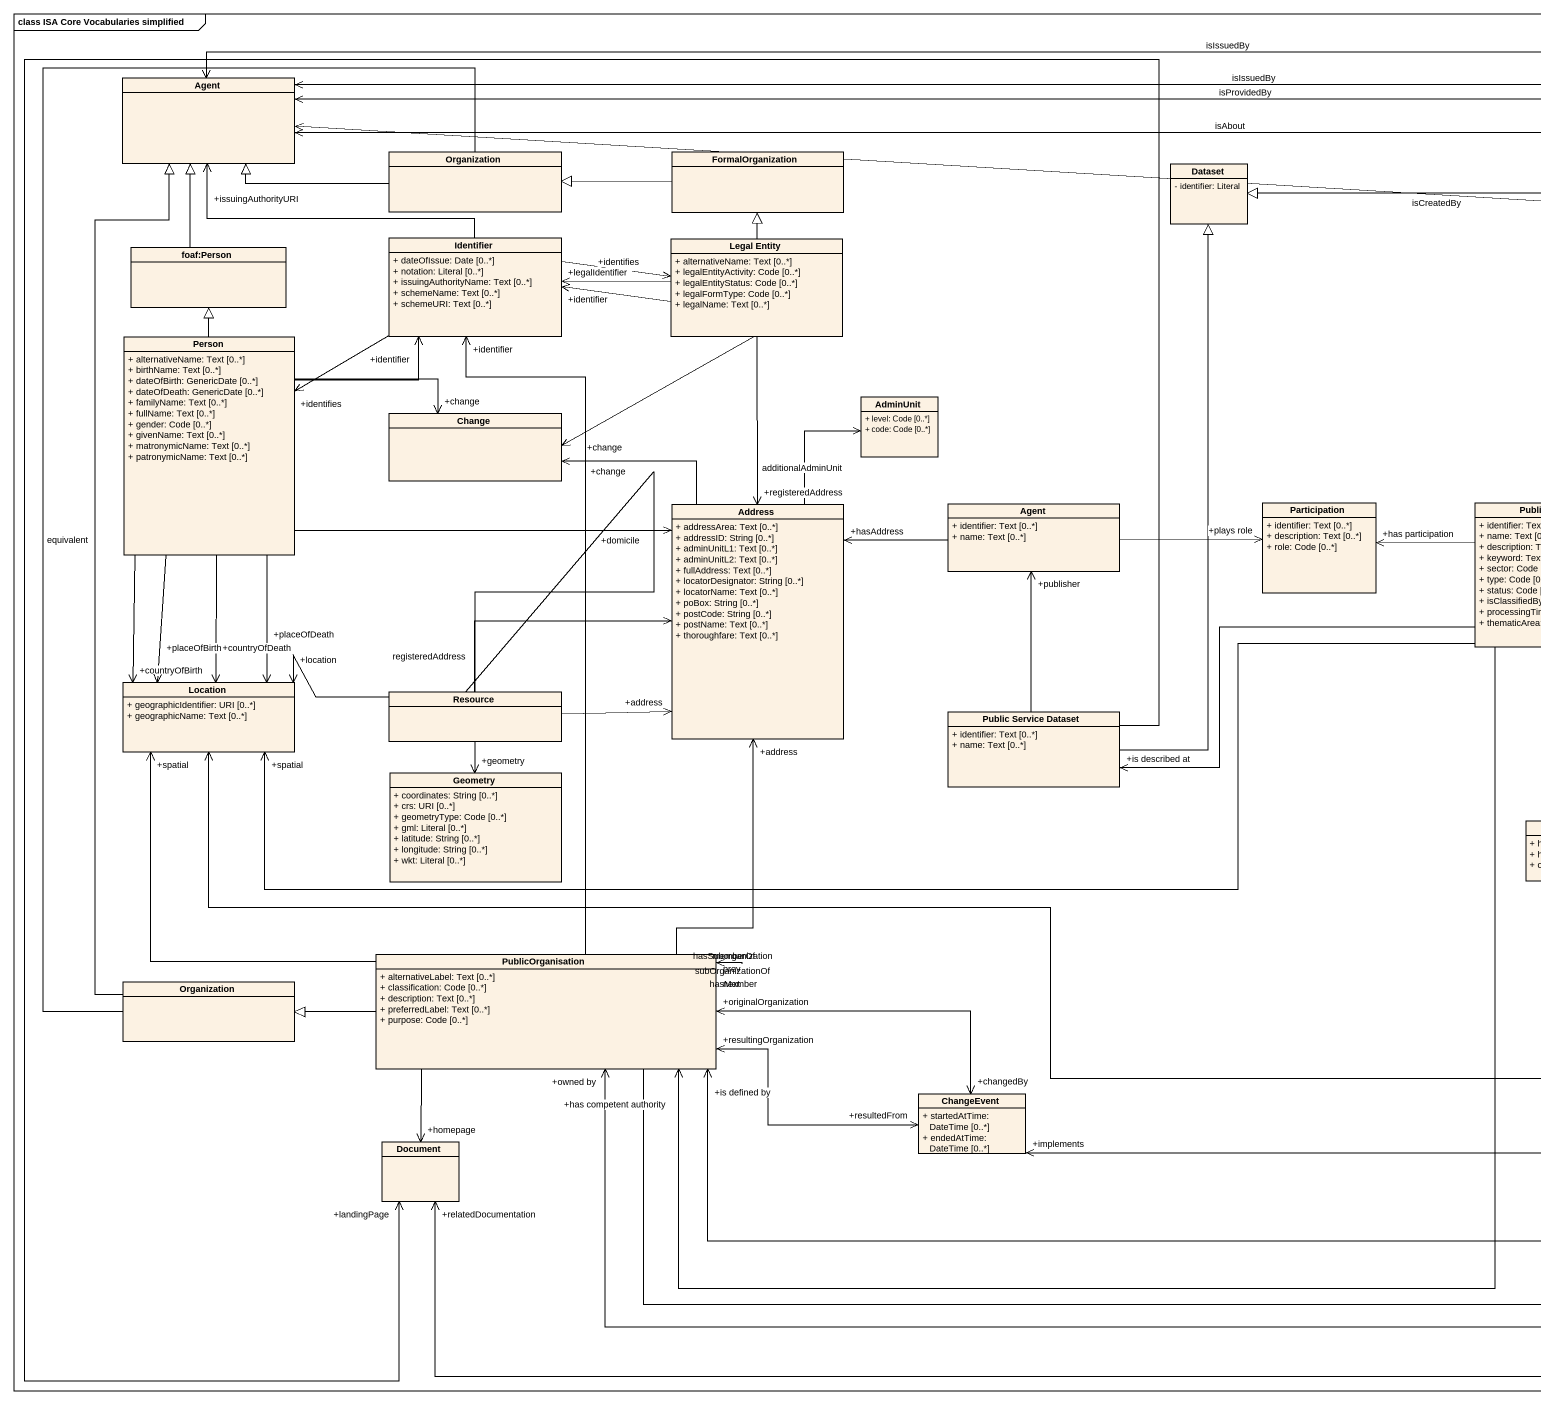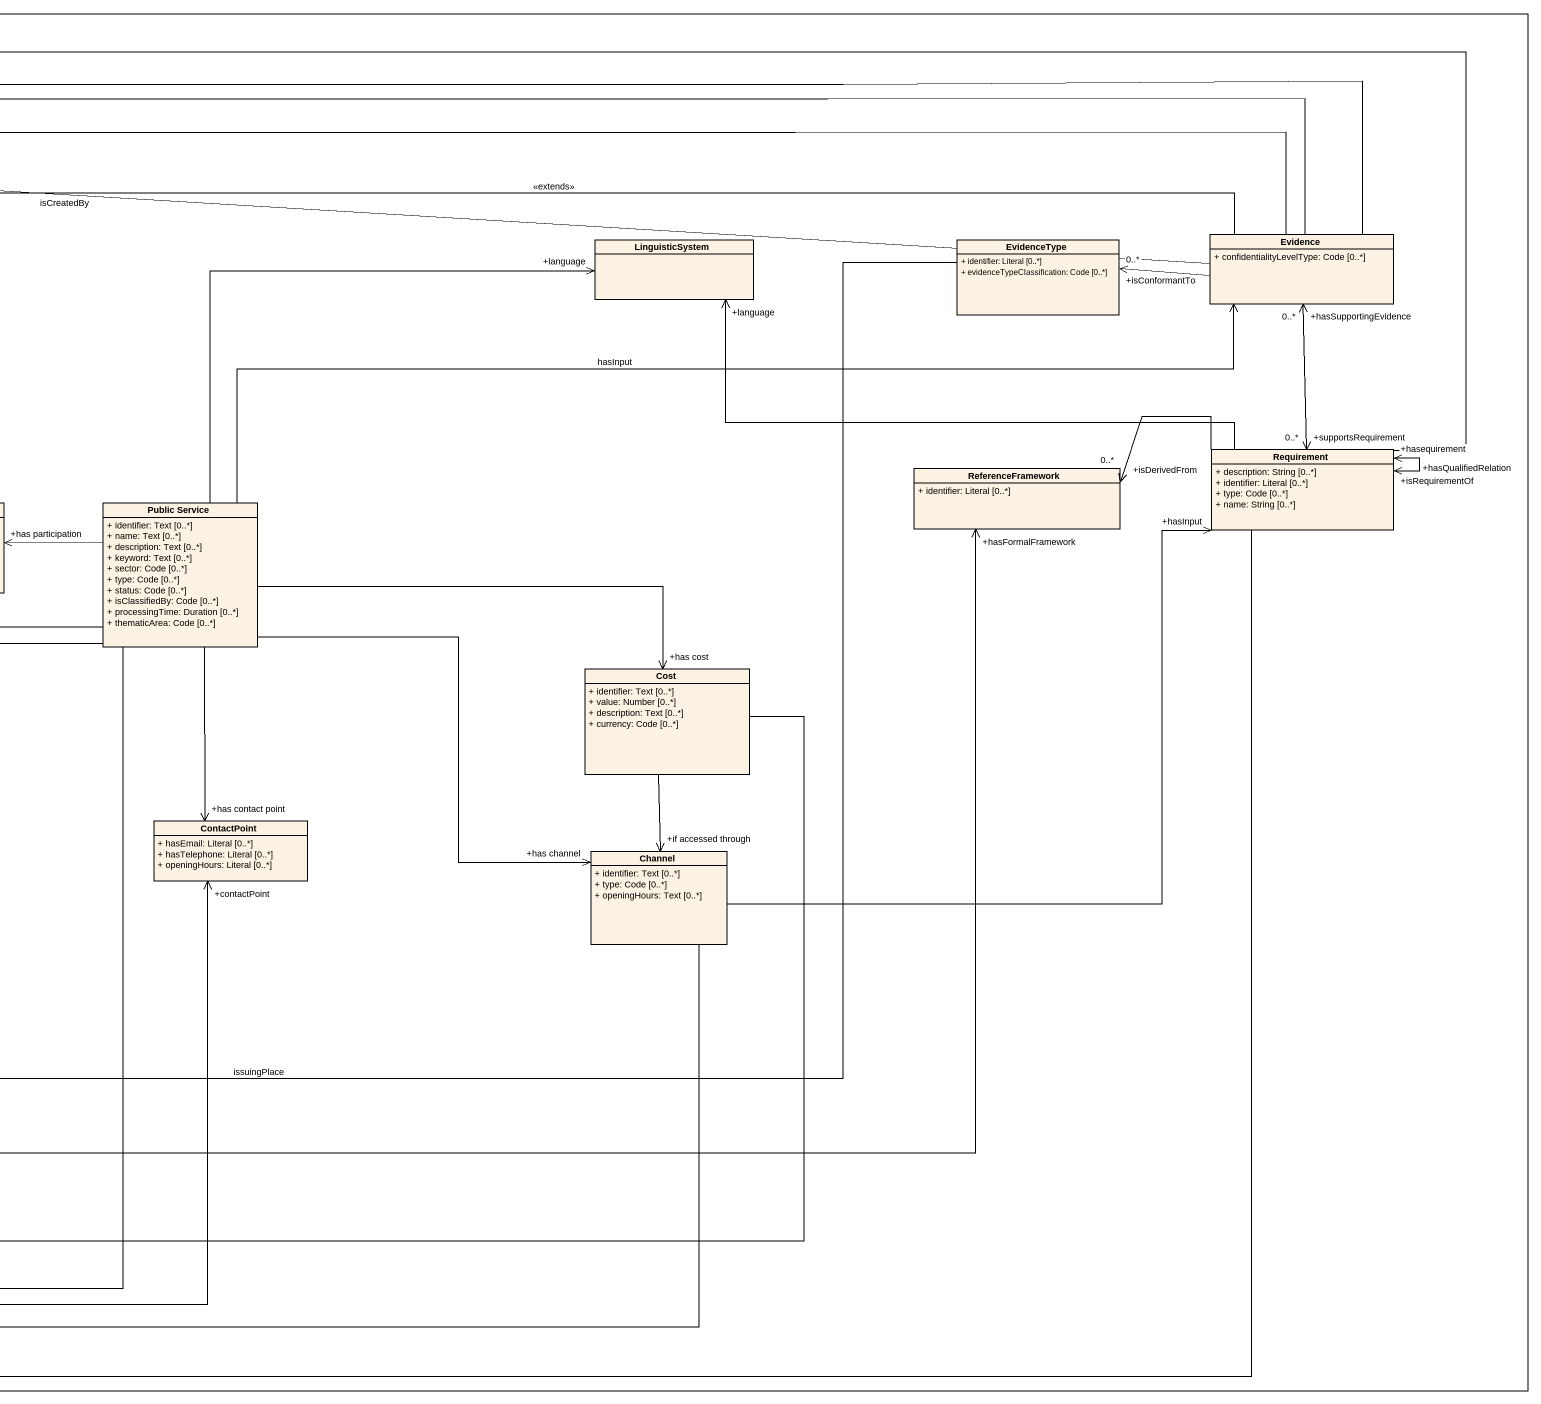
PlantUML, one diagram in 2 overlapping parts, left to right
@startuml
mainframe class ISA Core Vocabularies simplified
hide circle
hide empty members
skinparam classAttributeIconSize 0
class "Agent" as Agent_
class Organization
class FormalOrganization
class Dataset {
  - identifier: Literal
}
class "foaf:Person" as foaf_Person
class Identifier {
  + dateOfIssue: Date [0..*]
  + notation: Literal [0..*]
  + issuingAuthorityName: Text [0..*]
  + schemeName: Text [0..*]
  + schemeURI: Text [0..*]
}
class "Legal Entity" as Legal_Entity {
  + alternativeName: Text [0..*]
  + legalEntityActivity: Code [0..*]
  + legalEntityStatus: Code [0..*]
  + legalFormType: Code [0..*]
  + legalName: Text [0..*]
}
class LinguisticSystem
class EvidenceType {
  + identifier: Literal [0..*]
  + evidenceTypeClassification: Code [0..*]
}
class Evidence {
  + confidentialityLevelType: Code [0..*]
}
class "Person" as Person_ {
  + alternativeName: Text [0..*]
  + birthName: Text [0..*]
  + dateOfBirth: GenericDate [0..*]
  + dateOfDeath: GenericDate [0..*]
  + familyName: Text [0..*]
  + fullName: Text [0..*]
  + gender: Code [0..*]
  + givenName: Text [0..*]
  + matronymicName: Text [0..*]
  + patronymicName: Text [0..*]
}
class Change
class AdminUnit {
  + level: Code [0..*]
  + code: Code [0..*]
}
class Requirement {
  + description: String [0..*]
  + identifier: Literal [0..*]
  + type: Code [0..*]
  + name: String [0..*]
}
class ReferenceFramework {
  + identifier: Literal [0..*]
}
class Address {
  + addressArea: Text [0..*]
  + addressID: String [0..*]
  + adminUnitL1: Text [0..*]
  + adminUnitL2: Text [0..*]
  + fullAddress: Text [0..*]
  + locatorDesignator: String [0..*]
  + locatorName: Text [0..*]
  + poBox: String [0..*]
  + postCode: String [0..*]
  + postName: Text [0..*]
  + thoroughfare: Text [0..*]
}
class "Agent" as Agent__2 {
  + identifier: Text [0..*]
  + name: Text [0..*]
}
class Participation {
  + identifier: Text [0..*]
  + description: Text [0..*]
  + role: Code [0..*]
}
class "Public Service" as Public_Service {
  + identifier: Text [0..*]
  + name: Text [0..*]
  + description: Text [0..*]
  + keyword: Text [0..*]
  + sector: Code [0..*]
  + type: Code [0..*]
  + status: Code [0..*]
  + isClassifiedBy: Code [0..*]
  + processingTime: Duration [0..*]
  + thematicArea: Code [0..*]
}
class Location {
  + geographicIdentifier: URI [0..*]
  + geographicName: Text [0..*]
}
class Cost {
  + identifier: Text [0..*]
  + value: Number [0..*]
  + description: Text [0..*]
  + currency: Code [0..*]
}
class Resource
class "Public Service Dataset" as Public_Service_Dataset {
  + identifier: Text [0..*]
  + name: Text [0..*]
}
class Geometry {
  + coordinates: String [0..*]
  + crs: URI [0..*]
  + geometryType: Code [0..*]
  + gml: Literal [0..*]
  + latitude: String [0..*]
  + longitude: String [0..*]
  + wkt: Literal [0..*]
}
class ContactPoint {
  + hasEmail: Literal [0..*]
  + hasTelephone: Literal [0..*]
  + openingHours: Literal [0..*]
}
class Channel {
  + identifier: Text [0..*]
  + type: Code [0..*]
  + openingHours: Text [0..*]
}
class PublicOrganisation {
  + alternativeLabel: Text [0..*]
  + classification: Code [0..*]
  + description: Text [0..*]
  + preferredLabel: Text [0..*]
  + purpose: Code [0..*]
}
class "Organization" as Organization_2
class ChangeEvent {
  + startedAtTime: DateTime [0..*]
  + endedAtTime: DateTime [0..*]
}
class Document
Organization -left-|> Agent_
FormalOrganization -left-|> Organization
foaf_Person -up-|> Agent_
Identifier -up-> "+issuingAuthorityURI" Agent_
Identifier -right-> "+identifies" Legal_Entity
Identifier -left-> "+identifies" Person_
Legal_Entity -up-|> FormalOrganization
Legal_Entity -left-> "+legalIdentifier" Identifier
Legal_Entity -left-> "+identifier" Identifier
Legal_Entity -left-> "+change" Change
Legal_Entity --> "+registeredAddress" Address
EvidenceType -left-> Location : issuingPlace
Evidence -left-> Agent_ : isAbout
Evidence -left-> Agent_ : isProvidedBy
Evidence -left-> Agent_ : isIssuedBy
Evidence -left-> Agent_ : isCreatedBy
Evidence -left-|> Dataset : <<extends>>
Evidence -left-> "+isConformantTo\n0..*" EvidenceType
Person_ -up-|> foaf_Person
Person_ -right-> "+identifier" Identifier
Person_ -right-> "+change" Change
Person_ -right-> "+domicile" Address
Person_ --> "+countryOfBirth" Location
Person_ --> "+placeOfBirth" Location
Person_ --> "+countryOfDeath" Location
Person_ --> "+placeOfDeath" Location
Requirement -left-> Agent_ : isIssuedBy
Requirement -left-> "+language" LinguisticSystem
Requirement "+supportsRequirement\n0..*" <-up-> "+hasSupportingEvidence\n0..*" Evidence
Requirement --> "+hasQualifiedRelation" Requirement
Requirement "+isRequirementOf" <--> "+hasequirement" Requirement
Requirement -left-> "+isDerivedFrom\n0..*" ReferenceFramework
Requirement -left-> "+relatedDocumentation" Document
Address -up-> "+change" Change
Address -up-> AdminUnit : additionalAdminUnit
Agent__2 -left-> "+hasAddress" Address
Agent__2 -right-> "+plays role" Participation
Public_Service -up-> "+language" LinguisticSystem
Public_Service -right-> Evidence : hasInput
Public_Service -left-> "+has participation" Participation
Public_Service -left-> "+spatial" Location
Public_Service -right-> "+has cost" Cost
Public_Service -left-> "+is described at" Public_Service_Dataset
Public_Service --> "+has contact point" ContactPoint
Public_Service --> "+has channel" Channel
Public_Service -left-> "+has competent authority" PublicOrganisation
Cost --> "+if accessed through" Channel
Cost -left-> "+is defined by" PublicOrganisation
Resource -right-> Address : registeredAddress
Resource -right-> "+address" Address
Resource -left-> "+location" Location
Resource --> "+geometry" Geometry
Public_Service_Dataset -up-|> Dataset
Public_Service_Dataset -up-> "+publisher" Agent__2
Public_Service_Dataset --> "+landingPage" Document
Channel -up-> "+hasInput" Requirement
Channel -left-> "+owned by" PublicOrganisation
PublicOrganisation -up-> "+identifier" Identifier
PublicOrganisation -up-> "+address" Address
PublicOrganisation -up-> "+spatial" Location
PublicOrganisation -right-> "+contactPoint" ContactPoint
PublicOrganisation --> PublicOrganisation : prev
PublicOrganisation --> PublicOrganisation : next
PublicOrganisation --> PublicOrganisation : memberOf
PublicOrganisation --> PublicOrganisation : hasMember
PublicOrganisation --> PublicOrganisation : hasSuborganization
PublicOrganisation --> PublicOrganisation : subOrganizationOf
PublicOrganisation -left-|> Organization_2
PublicOrganisation "+resultingOrganization" <-right-> "+resultedFrom" ChangeEvent
PublicOrganisation --> "+homepage" Document
Organization_2 -up-|> Agent_
Organization_2 -up- Organization : equivalent
ChangeEvent "+implements" <-right-> "+hasFormalFramework" ReferenceFramework
ChangeEvent "+changedBy" <-left-> "+originalOrganization" PublicOrganisation
@enduml
